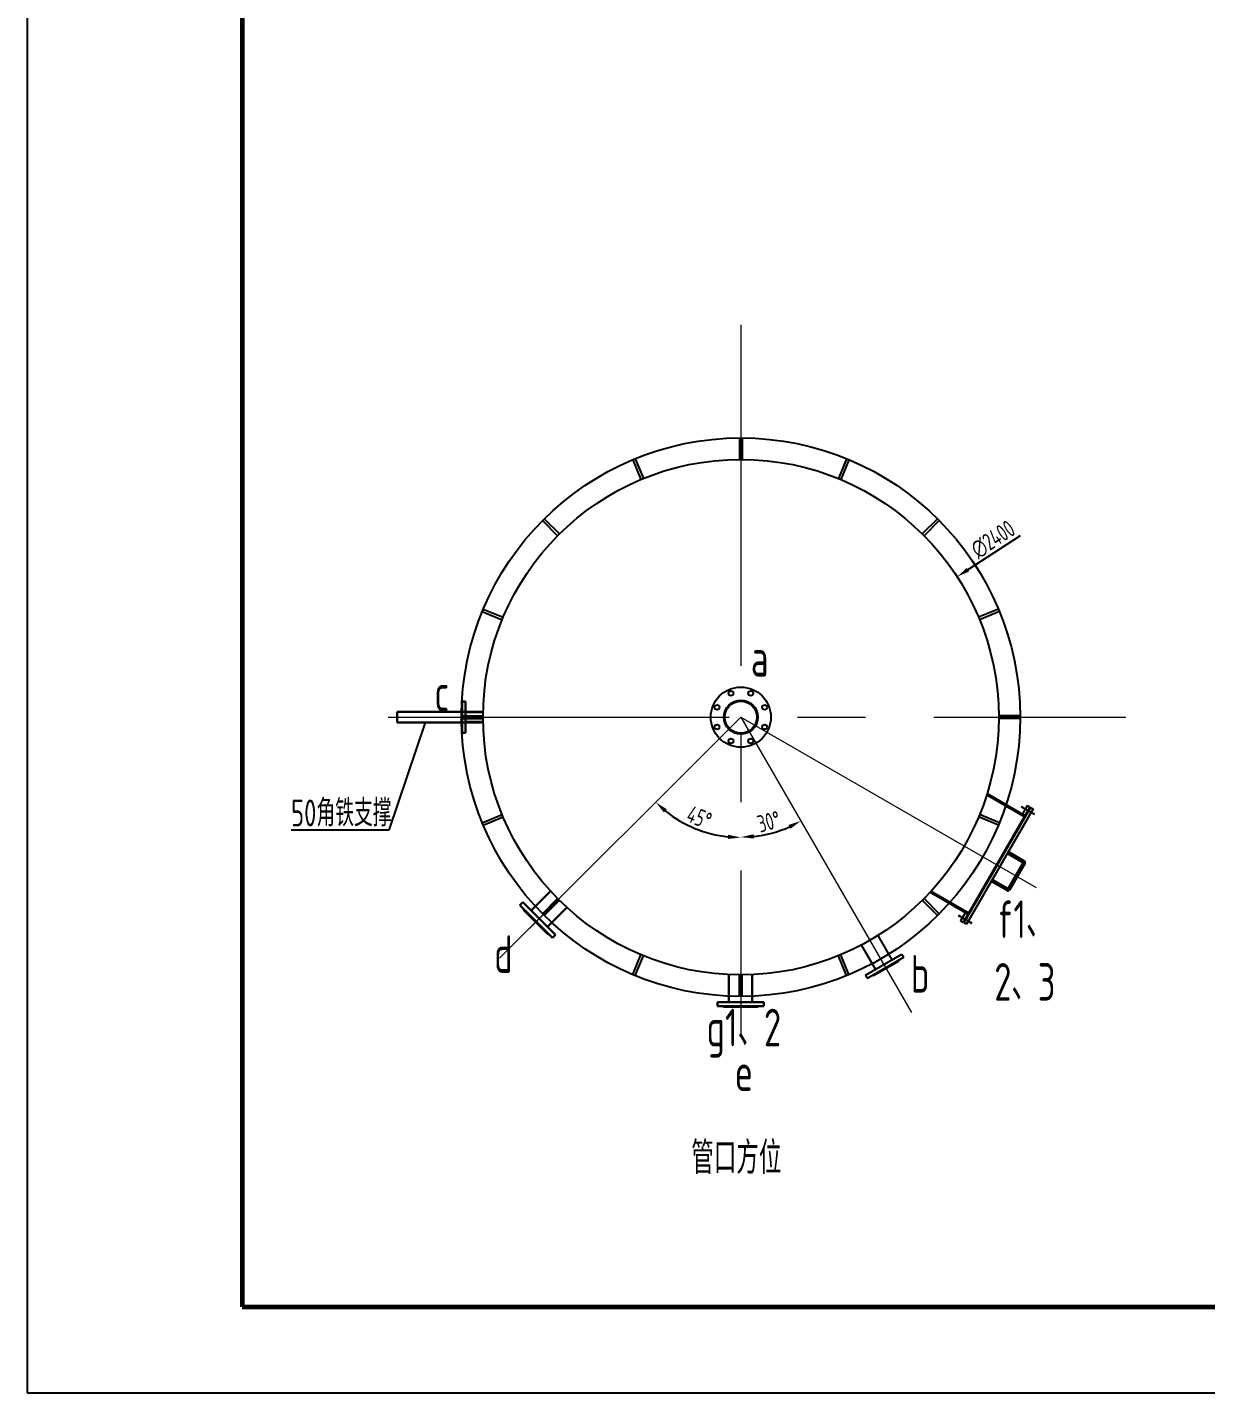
# Model space of a CAD drawing. Header units: millimetres. Extents: x -698490 to -638799, y 1500932 to 3009043.
# Drawn here: x -662559 to -657075, y 1500932 to 1507289 of the extents above; entities that cross this region are included whole.
import ezdxf

# ---------------------------------------------------------------- set-up
doc = ezdxf.new("R2010")
doc.units = ezdxf.units.MM
doc.header["$LTSCALE"] = 100
doc.header["$MEASUREMENT"] = 0
doc.linetypes.add('ACAD_ISO09W100', pattern=[45, 24, -3, 6, -3, 6, -3])
doc.linetypes.add('CENTER', pattern=[50.8, 31.75, -6.35, 6.35, -6.35])
doc.layers.get('0').update_dxf_attribs({"linetype": 'CONTINUOUS'})
doc.layers.get('DEFPOINTS').update_dxf_attribs({"linetype": 'CONTINUOUS'})
for name, color, linetype, lineweight in [('中心线虚线', 1, 'CENTER', 13), ('图框线层', 1, 'CONTINUOUS', 60), ('标注', 3, 'CONTINUOUS', 15), ('设备', 4, 'CONTINUOUS', 25)]:
    doc.layers.add(name, color=color, linetype=linetype, lineweight=lineweight)
doc.layers.add('轴线', color=254, linetype='ACAD_ISO09W100')
doc.styles.get("Standard").update_dxf_attribs({"font": 'tssdeng.shx', "width": 0.7, "bigfont": 'hztxt.shx'})
doc.styles.add('尺寸标注', font='Tssdeng.shx', dxfattribs={"width": 0.7, "bigfont": 'hztxt.shx'})
doc.dimstyles.new('ISO-100', dxfattribs={"dimtxt": 80, "dimasz": 60, "dimexe": 5, "dimexo": 5, "dimgap": 15, "dimtad": 1, "dimdec": 0, "dimzin": 0, "dimdsep": 46, "dimtxsty": 'Standard', "dimcen": 0, "dimadec": 0, "dimazin": 0, "dimtfac": 1, "dimtdec": 0, "dimtofl": 0, "dimtmove": 0, "dimatfit": 3, "dimfxl": 0, "dimtolj": 1, "dimtzin": 0, "dimarcsym": 0})

# ---------------------------------------------------------------- blocks, each defined once
blk = doc.blocks.new('*U60')
at = {"layer": '设备'}
for p, q in [((-6, 50), (-6, -50)), ((6, 50), (6, -50))]:
    blk.add_line(p, q, dxfattribs=at)
blk = doc.blocks.new('*U59')
at = {"layer": '中心线虚线', "color": 0, "linetype": 'ByBlock', "lineweight": -2, "transparency": 16777216}
blk.add_blockref('*U60', (-681955.8, 1512598.6), dxfattribs=at)
for p, rotation in [((-682434.2, 1512503.4), 22.5), ((-681477.5, 1512503.4), 337.4999999999999), ((-682839.7, 1512232.5), 45), ((-681072, 1512232.5), 315), ((-683110.7, 1511827), 67.5), ((-680801, 1511827), 292.5000000000001), ((-683205.8, 1511348.6), 90), ((-680705.9, 1511348.6), 270), ((-683110.7, 1510870.3), 112.5), ((-680801, 1510870.3), 247.5), ((-682839.7, 1510464.7), 135), ((-681072, 1510464.7), 225), ((-682434.2, 1510193.8), 157.5), ((-681477.5, 1510193.8), 202.5), ((-681955.8, 1510098.6), 180)]:
    blk.add_blockref('*U60', p, dxfattribs=dict(at, rotation=rotation))
blk = doc.blocks.new('*D87')
at = {"layer": 'DEFPOINTS', "color": 0}
for p in [(-658232, 1504730.5), (-660244.8, 1503423.4)]:
    blk.add_point(p, dxfattribs=at)
at = {"layer": '标注', "color": 0, "lineweight": -2, "ltscale": 0.5}
blk.add_line((-657938.2, 1504921.3), (-658181.7, 1504763.2), dxfattribs=at)
at = {"layer": '标注', "color": 0}
blk.add_solid([(-658187.2, 1504771.6), (-658176.3, 1504754.8), (-658232, 1504730.5)], dxfattribs=at)
at = {"layer": '标注', "color": 0, "ltscale": 0.5, "insert": (-658064.8, 1504904.7), "char_height": 80, "attachment_point": 5, "rotation": 33.00104}
blk.add_mtext('\\A1;∅2400', dxfattribs=at)
blk = doc.blocks.new('12')
for centre, radius in [((74033.5, -63768.3), 140), ((74033.5, -63768.3), 79.5), ((74033.5, -63768.3), 74.5), ((73987.6, -63657.4), 11.5), ((74079.5, -63657.4), 11.5), ((73922.7, -63722.3), 11.5), ((74144.4, -63722.3), 11.5), ((73922.7, -63814.2), 11.5), ((74144.4, -63814.2), 11.5), ((73987.6, -63879.1), 11.5), ((74079.5, -63879.1), 11.5)]:
    blk.add_circle(centre, radius)
blk = doc.blocks.new('*D108')
at = {"layer": 'DEFPOINTS', "color": 0}
for p in [(-659238.4, 1505903.1), (-659238.4, 1504076.9), (-659141.4, 1503526.9), (-658416.9, 1502654), (-659238.4, 1502493.3)]:
    blk.add_point(p, dxfattribs=at)
at = {"layer": '标注', "color": 0, "lineweight": -2, "ltscale": 0.5}
blk.add_arc((-659238.4, 1504076.9), 558.5, 276.15831, 293.84169, dxfattribs=at)
at = {"layer": '标注', "color": 0}
for points in [[(-659008.2, 1503557.2), (-659017.2, 1503575), (-658959.2, 1503593.3)], [(-659179.1, 1503531.7), (-659178, 1503511.7), (-659238.4, 1503518.5)]]:
    blk.add_solid(points, dxfattribs=at)
at = {"layer": '标注', "color": 0, "ltscale": 0.5, "insert": (-659108.1, 1503590.6), "char_height": 80, "attachment_point": 5, "rotation": 15}
blk.add_mtext('\\A1;30%%d', dxfattribs=at)
blk = doc.blocks.new('*D109')
at = {"layer": 'DEFPOINTS', "color": 0}
for p in [(-659238.4, 1505903.1), (-659238.4, 1504076.9), (-659383.5, 1503535.7), (-660400.2, 1502915.2), (-659238.4, 1502493.3)]:
    blk.add_point(p, dxfattribs=at)
at = {"layer": '标注', "color": 0, "lineweight": -2, "ltscale": 0.5}
blk.add_arc((-659238.4, 1504076.9), 560.3, 231.13821, 263.86179, dxfattribs=at)
at = {"layer": '标注', "color": 0}
for points in [[(-659583.3, 1503648.1), (-659596.7, 1503633.2), (-659634.6, 1503680.7)], [(-659298.9, 1503509.8), (-659297.8, 1503529.8), (-659238.4, 1503516.6)]]:
    blk.add_solid(points, dxfattribs=at)
at = {"layer": '标注', "color": 0, "ltscale": 0.5, "insert": (-659431.8, 1503610.1), "char_height": 80, "attachment_point": 5, "rotation": 337.5}
blk.add_mtext('\\A1;45%%d', dxfattribs=at)

msp = doc.modelspace()

# ---------------------------------------------------------------- hatches: boundary and pattern name
at = {"layer": '设备'}
for points in [[(-657910.2, 1503623.5), (-657912.8, 1503625), (-657919.2, 1503613.9), (-657916.6, 1503612.4)], [(-658182, 1503152.7), (-658184.6, 1503154.2), (-658178.2, 1503165.3), (-658175.6, 1503163.8)]]:
    msp.add_hatch(color=256, dxfattribs=at).paths.add_polyline_path(points)

# ---------------------------------------------------------------- linework, layer by layer
msp.add_line((-660707.8, 1504051.9), (-660877.3, 1503550.2))
at = {"color": 1}
msp.add_line((-660877.3, 1503550.2), (-661331.2, 1503550.2), dxfattribs=at)
msp.add_lwpolyline([(-662559.2, 1500931.8), (-638799.2, 1500931.8), (-638799.2, 1517731.8), (-662559.2, 1517731.8)], close=True)
at = {"layer": '中心线虚线', "ltscale": 0.5}
for p, q in [((-659238.4, 1505903.1), (-659238.4, 1502603.2)), ((-660880.2, 1504076.9), (-657446.7, 1504076.9)), ((-659238.4, 1504076.9), (-660400.2, 1502915.2)), ((-659238.4, 1504076.9), (-657815.5, 1503255.4)), ((-659238.4, 1504076.9), (-658416.9, 1502654))]:
    msp.add_line(p, q, dxfattribs=at)
at = {"layer": '中心线虚线', "ltscale": 0.2}
for p, q in [((-660029, 1503286.4), (-660223.8, 1503091.6)), ((-659238.4, 1502924.2), (-659238.4, 1502648.8))]:
    msp.add_line(p, q, dxfattribs=at)
at = {"layer": '图框线层'}
msp.add_lwpolyline([(-661559.2, 1501331.8), (-639199.2, 1501331.8), (-639199.2, 1517331.8), (-661559.2, 1517331.8)], close=True, dxfattribs=at)
at = {"layer": '设备', "lineweight": 30}
for p, q in [((-660535.3, 1504004.4), (-660535.3, 1504149.4)), ((-660520.3, 1504149.4), (-660535.3, 1504149.4)), ((-660520.3, 1504004.4), (-660520.3, 1504149.4)), ((-660838.4, 1504051.9), (-660838.4, 1504101.9)), ((-660838.4, 1504101.9), (-660438.4, 1504101.9)), ((-660538.3, 1504119.4), (-660535.3, 1504122.4)), ((-660538.3, 1504034.4), (-660538.3, 1504119.4)), ((-660438.3, 1504099.4), (-660520.3, 1504099.4)), ((-660838.4, 1504051.9), (-660438.4, 1504051.9)), ((-660538.3, 1504034.4), (-660535.3, 1504031.4)), ((-660438.3, 1504054.4), (-660520.3, 1504054.4)), ((-660520.3, 1504004.4), (-660535.3, 1504004.4)), ((-660124.6, 1503267.2), (-660215.1, 1503176.7)), ((-660266.9, 1503201.6), (-660253.5, 1503215.1)), ((-660266.9, 1503201.6), (-660114.9, 1503049.6)), ((-660253.5, 1503215.1), (-660101.5, 1503063)), ((-660048.2, 1503190.8), (-660138.7, 1503100.3)), ((-660249.3, 1503179.7), (-660249.3, 1503184)), ((-660249.3, 1503179.7), (-660136.8, 1503067.3)), ((-660136.8, 1503067.3), (-660132.6, 1503067.3)), ((-660114.9, 1503049.6), (-660101.5, 1503063)), ((-659294, 1502878.1), (-659294, 1502750.1)), ((-659186, 1502878.1), (-659186, 1502750.1)), ((-659346.6, 1502731.1), (-659346.6, 1502750.1)), ((-659131.6, 1502750.1), (-659346.6, 1502750.1)), ((-659131.6, 1502731.1), (-659131.6, 1502750.1)), ((-659131.6, 1502731.1), (-659346.6, 1502731.1)), ((-659318.6, 1502728.1), (-659321.6, 1502731.1)), ((-659159.6, 1502728.1), (-659318.6, 1502728.1)), ((-659159.6, 1502728.1), (-659156.6, 1502731.1))]:
    msp.add_line(p, q, dxfattribs=at)
at = {"layer": '设备'}
for p, q in [((-658094.3, 1503715), (-657919.2, 1503613.9)), ((-658092.5, 1503720.9), (-657916.2, 1503619.1)), ((-658092.5, 1503720.9), (-657916.2, 1503619.1)), ((-657893.7, 1503658.1), (-658203.7, 1503121.1)), ((-657890.9, 1503656.9), (-658200.9, 1503120)), ((-657878.8, 1503649.9), (-658188.8, 1503113)), ((-657905.8, 1503665.1), (-657928.3, 1503626.1)), ((-657905.8, 1503665.1), (-657893.7, 1503658.1)), ((-657890.9, 1503656.9), (-657878.8, 1503649.9)), ((-657927.3, 1503400.8), (-657998.8, 1503442.1)), ((-657918, 1503407), (-657993.8, 1503450.7)), ((-657926.4, 1503397.4), (-657993.9, 1503280.5)), ((-657915.3, 1503396.7), (-657987.8, 1503271.2)), ((-657997.3, 1503279.6), (-658068.8, 1503320.8)), ((-658357.6, 1503262), (-658181.2, 1503160.1)), ((-658353.5, 1503266.5), (-658178.2, 1503165.3)), ((-657998, 1503268.4), (-658073.8, 1503312.2)), ((-658193.3, 1503167.1), (-658215.8, 1503128.1)), ((-658203.7, 1503121.1), (-658215.8, 1503128.1)), ((-658188.8, 1503113), (-658200.9, 1503120)), ((-658612, 1502902.9), (-658677, 1503015.5)), ((-658534.9, 1502947.4), (-658599.9, 1503060)), ((-658657.9, 1502876.4), (-658489, 1502973.9)), ((-658649.4, 1502861.7), (-658480.5, 1502959.2)), ((-658621.9, 1502874.1), (-658505, 1502941.6)), ((-658503.9, 1502945.7), (-658505, 1502941.6)), ((-658489, 1502973.9), (-658480.5, 1502959.2)), ((-658657.9, 1502876.4), (-658649.4, 1502861.7)), ((-658626, 1502875.2), (-658621.9, 1502874.1))]:
    msp.add_line(p, q, dxfattribs=at)
for points in [[(-657916.6, 1503612.4), (-657919.2, 1503613.9), (-657912.8, 1503625), (-657910.2, 1503623.5)], [(-658175.6, 1503163.8), (-658178.2, 1503165.3), (-658184.6, 1503154.2), (-658182, 1503152.7)]]:
    msp.add_lwpolyline(points, close=True, dxfattribs=at)
for radius in [1300, 1200]:
    msp.add_circle((-659238.4, 1504076.9), radius, dxfattribs=at)
for centre, radius, start, end in [((-657928.6, 1503398.7), 2.5, 330, 60), ((-657921.8, 1503400.5), 7.5, 330, 60), ((-657994.3, 1503274.9), 7.5, 240, 330), ((-657996.1, 1503281.7), 2.5, 240, 330)]:
    msp.add_arc(centre, radius, start, end, dxfattribs=at)
at = {"layer": '轴线'}
for p, q in [((-657934.3, 1503661.3), (-657871.5, 1503625)), ((-657924.1, 1503658.1), (-657929.8, 1503656.2)), ((-657927.8, 1503660.8), (-657926.4, 1503653.4)), ((-657871.7, 1503628.4), (-657878.8, 1503626)), ((-657875.9, 1503630.2), (-657874.7, 1503624.4)), ((-657922.7, 1503403.9), (-657996.3, 1503446.4)), ((-657920.8, 1503397.1), (-657990.8, 1503275.8)), ((-657997.7, 1503274), (-658071.3, 1503316.5)), ((-658226.8, 1503154.7), (-658164, 1503118.4)), ((-658223.1, 1503149.2), (-658216, 1503151.7)), ((-658218.9, 1503147.5), (-658220.2, 1503153.3)), ((-658167.1, 1503116.9), (-658168.5, 1503124.2)), ((-658170.7, 1503119.6), (-658165, 1503121.5))]:
    msp.add_line(p, q, dxfattribs=at)
for centre, start, end in [((-657925.2, 1503399.6), 330, 60), ((-657995.2, 1503278.3), 240, 330)]:
    msp.add_arc(centre, 5, start, end, dxfattribs=at)

# ---------------------------------------------------------------- block references
at = {"layer": '中心线虚线'}
msp.add_blockref('*U59', (22717.4, -7271.7), dxfattribs=at)
at = {"layer": '设备'}
msp.add_blockref('12', (-733272, 1567845.2), dxfattribs=at)

# ---------------------------------------------------------------- texts
at = {"color": 2, "char_height": 175, "width": 375, "attachment_point": 5, "style": '尺寸标注'}
for s, insert in [('a', (-659150.9, 1504353.6)), ('c', (-660629.9, 1504191.1)), ('f1、2、3', (-657916.7, 1502990.2)), ('d', (-660343.3, 1502973.7)), ('b', (-658404.4, 1502881.6)), ('g1、2', (-659224.5, 1502605.4)), ('e', (-659224.5, 1502424.4))]:
    msp.add_mtext(s, dxfattribs=dict(at, insert=insert))
at = {"attachment_point": 5, "style": '尺寸标注'}
for s, insert, char_height, width in [('50角铁支撑', (-661097.8, 1503630.2), 125, 849.442), ('管口方位', (-659259.3, 1502025.2), 150, 1304.847)]:
    msp.add_mtext(s, dxfattribs=dict(at, insert=insert, char_height=char_height, width=width))

# ---------------------------------------------------------------- dimensions: what is measured, and where the dimension line sits
at = {"layer": '标注', "ltscale": 0.5}
for base, line1, line2, picture, middle in [((-659383.5, 1503535.7), ((-659238.4, 1505903.1), (-659238.4, 1502493.3)), ((-659238.4, 1504076.9), (-660400.2, 1502915.2)), '*D109', (-659431.8, 1503610.1)), ((-659141.4, 1503526.9), ((-659238.4, 1504076.9), (-658416.9, 1502654)), ((-659238.4, 1505903.1), (-659238.4, 1502493.3)), '*D108', (-659108.1, 1503590.6))]:
    dim = msp.add_angular_dim_2l(base=base, line1=line1, line2=line2, dimstyle='ISO-100', dxfattribs=at)
    dim.commit()
    dim.dimension.update_dxf_attribs({"geometry": picture, "text_midpoint": middle})
dim = msp.add_diameter_dim_2p(p1=(-660244.8, 1503423.4), p2=(-658232, 1504730.5), dimstyle='ISO-100', dxfattribs=at)
dim.commit()
dim.dimension.update_dxf_attribs({"geometry": '*D87', "text_midpoint": (-658064.8, 1504904.7)})

doc.saveas('drawing.dxf')
